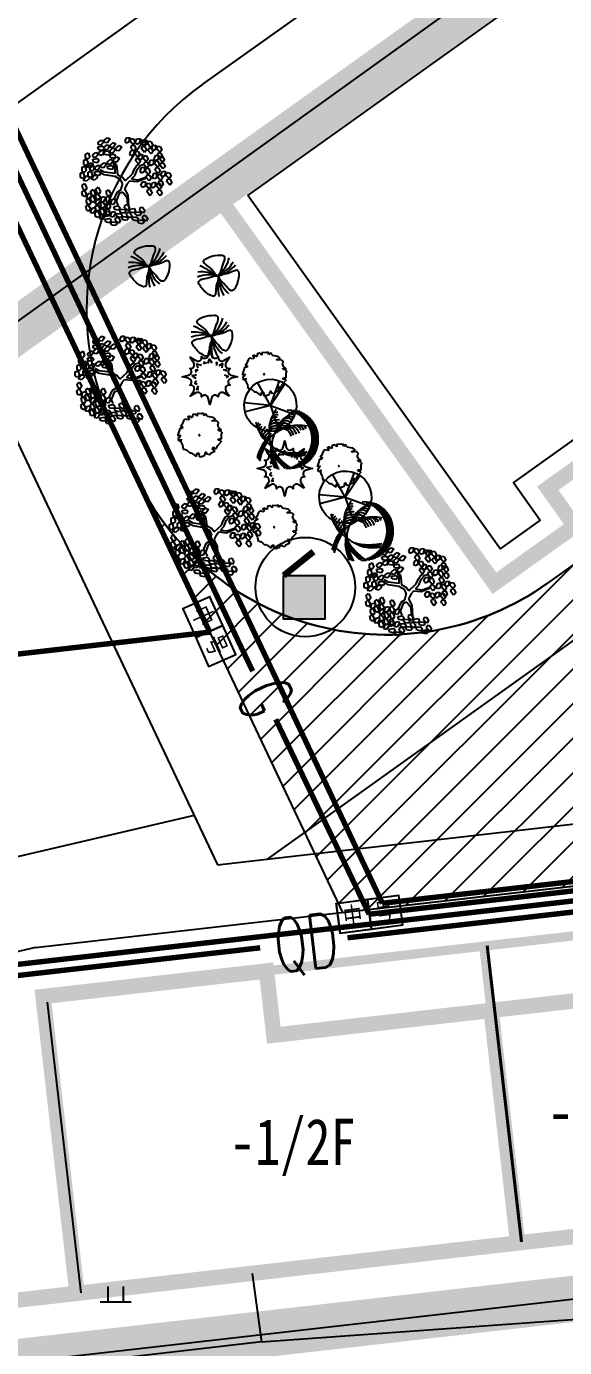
# Model space of a CAD drawing. Extents: x -809667 to 586099, y 3084146 to 3634412.
# Drawn here: x 381308.44 to 381325.92, y 3087139.26 to 3087182.15 of the extents above; entities that cross this region are included whole.
import ezdxf
from ezdxf.enums import TextEntityAlignment as Align

# ---------------------------------------------------------------- set-up
doc = ezdxf.new("R2010")
doc.units = 0
doc.header["$LTSCALE"] = 0.5
doc.linetypes.add('CONTINOUS', pattern=[0])
doc.layers.get('0').update_dxf_attribs({"linetype": 'CONTINUOUS'})
for name, color, linetype in [('A-S-TREE', 95, 'CONTINUOUS'), ('DIM-照明', 3, 'CONTINUOUS'), ('E-DIM-DQ', 7, 'CONTINUOUS'), ('E-SIG_TEXT', 7, 'CONTINUOUS'), ('JZD', 7, 'CONTINUOUS'), ('TREE', 3, 'CONTINUOUS'), ('WIRE-动力', 2, 'CONTINUOUS'), ('WIRE-照明', 1, 'CONTINUOUS'), ('WIRE-通讯', 4, 'CONTINUOUS'), ('乔木', 84, 'CONTINUOUS'), ('文字', 7, 'CONTINUOUS'), ('树木', 94, 'CONTINUOUS')]:
    doc.layers.add(name, color=color, linetype=linetype)
doc.styles.add('-宋体', font='', dxfattribs={"width": 0.6})
doc.styles.add('_TEL_DIM', font='SIMPLEX', dxfattribs={"width": 0.8, "height": 3.5, "bigfont": 'HZTXT'})
doc.styles.add('HZ', font='', dxfattribs={"width": 0.8})
doc.styles.get('-宋体').set_extended_font_data('NSimSun')
doc.styles.get('HZ').set_extended_font_data('NSimSun')

# ---------------------------------------------------------------- blocks, each defined once
blk = doc.blocks.new('gc119')
at = {"color": 0}
for p, q in [((-0.5, 1), (-0.5, 0)), ((0.5, 1), (0.5, 0)), ((-1, 0), (1, 0))]:
    blk.add_line(p, q, dxfattribs=at)
blk = doc.blocks.new('幌伞枫')
at = {"layer": '乔木', "color": 0}
for p, q in [((-677, 937), (-604, 995)), ((-604, 995), (-531, 966)), ((-531, 995), (-450, 1054)), ((-523, 937), (-531, 995)), ((-450, 1054), (-384, 1025)), ((-384, 1025), (-450, 929)), ((-9, 966), (27, 1054)), ((27, 1054), (101, 1061)), ((101, 1061), (86, 944)), ((123, 966), (145, 1032)), ((145, 1032), (203, 1025)), ((203, 1025), (247, 937)), ((247, 937), (284, 1025)), ((284, 1025), (365, 1032)), ((365, 1032), (350, 915)), ((380, 937), (409, 1003)), ((409, 1003), (468, 995)), ((460, 988), (534, 995)), ((468, 995), (504, 900)), ((534, 995), (519, 878)), ((-993, 643), (-927, 680)), ((-927, 680), (-890, 570)), ((-810, 628), (-736, 687)), ((-736, 687), (-663, 658)), ((-685, 826), (-567, 841)), ((-663, 753), (-685, 826)), ((-670, 878), (-677, 937)), ((-604, 870), (-670, 878)), ((-567, 738), (-663, 753)), ((-663, 687), (-582, 746)), ((-655, 628), (-663, 687)), ((-531, 966), (-604, 870)), ((-582, 746), (-516, 716)), ((-516, 716), (-582, 614)), ((-567, 841), (-531, 782)), ((-531, 782), (-567, 738)), ((-545, 709), (-428, 724)), ((-523, 636), (-545, 709)), ((-531, 819), (-457, 878)), ((-523, 760), (-531, 819)), ((-450, 929), (-523, 937)), ((-457, 746), (-523, 760)), ((-457, 878), (-391, 848)), ((-391, 848), (-457, 746)), ((-428, 724), (-384, 665)), ((-384, 665), (-421, 621)), ((-384, 870), (-303, 937)), ((-377, 819), (-384, 870)), ((-384, 738), (-310, 804)), ((-377, 680), (-384, 738)), ((-310, 804), (-377, 819)), ((-310, 672), (-377, 680)), ((-237, 900), (-310, 804)), ((-310, 804), (-237, 768)), ((-237, 768), (-310, 672)), ((-303, 937), (-237, 900)), ((-237, 797), (-156, 863)), ((-230, 738), (-237, 797)), ((-156, 731), (-230, 738)), ((-156, 863), (-90, 826)), ((-90, 826), (-156, 731)), ((20, 915), (-9, 966)), ((86, 944), (20, 915)), ((108, 650), (145, 738)), ((196, 878), (123, 966)), ((137, 804), (167, 870)), ((211, 716), (137, 804)), ((145, 738), (218, 746)), ((167, 870), (225, 863)), ((247, 937), (196, 878)), ((218, 746), (203, 628)), ((262, 775), (211, 716)), ((225, 863), (262, 775)), ((240, 650), (262, 716)), ((284, 885), (247, 937)), ((262, 716), (321, 709)), ((350, 915), (284, 885)), ((321, 709), (365, 621)), ((460, 848), (380, 937)), ((402, 775), (424, 841)), ((475, 687), (402, 775)), ((424, 900), (460, 988)), ((453, 848), (424, 900)), ((424, 841), (482, 834)), ((519, 878), (453, 848)), ((504, 900), (460, 848)), ((526, 746), (475, 687)), ((482, 834), (526, 746)), ((556, 900), (578, 966)), ((629, 812), (556, 900)), ((570, 738), (600, 804)), ((644, 650), (570, 738)), ((578, 966), (636, 959)), ((600, 804), (658, 797)), ((681, 870), (629, 812)), ((636, 959), (681, 870)), ((695, 709), (644, 650)), ((651, 775), (688, 863)), ((681, 724), (651, 775)), ((658, 797), (695, 709)), ((747, 753), (681, 724)), ((688, 863), (761, 870)), ((761, 870), (747, 753)), ((783, 775), (805, 841)), ((857, 687), (783, 775)), ((798, 614), (827, 680)), ((805, 841), (864, 834)), ((827, 680), (886, 672)), ((908, 746), (857, 687)), ((864, 834), (908, 746)), ((886, 672), (923, 584)), ((-1081, 320), (-1015, 357)), ((-1037, 489), (-971, 525)), ((-1037, 393), (-1037, 489)), ((-986, 364), (-1037, 393)), ((-1015, 357), (-978, 239)), ((-993, 548), (-993, 643)), ((-942, 518), (-993, 548)), ((-934, 408), (-986, 364)), ((-971, 525), (-934, 408)), ((-956, 320), (-898, 423)), ((-890, 570), (-942, 518)), ((-898, 423), (-824, 423)), ((-883, 349), (-817, 386)), ((-810, 364), (-883, 291)), ((-883, 247), (-883, 349)), ((-824, 423), (-810, 364)), ((-817, 518), (-699, 533)), ((-795, 445), (-817, 518)), ((-817, 386), (-780, 269)), ((-802, 570), (-810, 628)), ((-736, 562), (-802, 570)), ((-699, 430), (-795, 445)), ((-758, 313), (-685, 371)), ((-663, 658), (-736, 562)), ((-699, 533), (-663, 474)), ((-663, 474), (-699, 430)), ((-685, 371), (-619, 342)), ((-619, 342), (-685, 247)), ((-582, 614), (-655, 628)), ((-611, 371), (-531, 430)), ((-604, 313), (-611, 371)), ((-465, 401), (-538, 305)), ((-531, 430), (-465, 401)), ((-421, 621), (-523, 636)), ((-457, 342), (-332, 364)), ((-428, 276), (-457, 342)), ((-443, 452), (-369, 518)), ((-435, 393), (-443, 452)), ((-369, 386), (-435, 393)), ((-391, 628), (-274, 643)), ((-369, 555), (-391, 628)), ((-274, 548), (-369, 555)), ((-369, 518), (-296, 481)), ((-296, 481), (-369, 386)), ((-332, 364), (-296, 305)), ((-257, 346), (-327, 441)), ((-222, 377), (-311, 462)), ((-296, 511), (-215, 577)), ((-288, 452), (-296, 511)), ((-215, 445), (-288, 452)), ((-274, 643), (-237, 592)), ((-237, 592), (-274, 548)), ((-252, 158), (-257, 346)), ((-206, 307), (-222, 377)), ((-215, 577), (-149, 540)), ((-149, 540), (-215, 445)), ((137, 599), (108, 650)), ((203, 628), (137, 599)), ((225, 276), (277, 357)), ((313, 562), (240, 650)), ((255, 489), (284, 555)), ((328, 401), (255, 489)), ((277, 357), (336, 393)), ((284, 555), (336, 548)), ((291, 261), (372, 364)), ((306, 540), (350, 636)), ((343, 496), (306, 540)), ((365, 621), (313, 562)), ((380, 459), (328, 401)), ((336, 548), (380, 459)), ((336, 393), (344, 419)), ((409, 518), (343, 496)), ((350, 636), (424, 636)), ((372, 364), (468, 393)), ((424, 636), (409, 518)), ((446, 548), (468, 606)), ((519, 452), (446, 548)), ((460, 386), (490, 452)), ((534, 291), (460, 386)), ((468, 606), (526, 599)), ((490, 452), (541, 445)), ((570, 511), (519, 452)), ((526, 599), (570, 511)), ((585, 349), (534, 291)), ((541, 445), (585, 349)), ((592, 408), (629, 496)), ((629, 357), (592, 408)), ((629, 496), (710, 503)), ((695, 386), (629, 357)), ((710, 503), (695, 386)), ((717, 525), (754, 614)), ((747, 481), (717, 525)), ((725, 408), (754, 474)), ((798, 320), (725, 408)), ((813, 503), (747, 481)), ((754, 614), (827, 621)), ((754, 474), (813, 467)), ((871, 525), (798, 614)), ((849, 371), (798, 320)), ((827, 621), (813, 503)), ((813, 467), (849, 371)), ((849, 525), (871, 592)), ((923, 437), (849, 525)), ((864, 364), (893, 430)), ((937, 276), (864, 364)), ((871, 592), (930, 584)), ((923, 584), (871, 525)), ((893, 430), (952, 423)), ((974, 496), (923, 437)), ((930, 584), (974, 496)), ((989, 335), (937, 276)), ((952, 423), (989, 335)), ((-1125, 166), (-1059, 195)), ((-1125, 63), (-1125, 166)), ((-1074, 34), (-1125, 63)), ((-1081, 217), (-1081, 320)), ((-1030, 188), (-1081, 217)), ((-1022, 85), (-1074, 34)), ((-1059, 195), (-1022, 85)), ((-1044, -10), (-986, 92)), ((-978, 239), (-1030, 188)), ((-986, 92), (-912, 92)), ((-898, 34), (-971, -32)), ((-883, 291), (-956, 320)), ((-927, 195), (-861, 225)), ((-927, 92), (-927, 195)), ((-876, 63), (-927, 92)), ((-912, 92), (-898, 34)), ((-832, 217), (-883, 247)), ((-824, 114), (-876, 63)), ((-861, 225), (-824, 114)), ((-846, 19), (-788, 122)), ((-773, -3), (-846, 19)), ((-780, 269), (-832, 217)), ((-788, 122), (-714, 122)), ((-773, 203), (-655, 217)), ((-751, 129), (-773, 203)), ((-699, 63), (-773, -3)), ((-751, 254), (-758, 313)), ((-685, 247), (-751, 254)), ((-648, 114), (-751, 129)), ((-714, 122), (-699, 63)), ((-655, 217), (-611, 158)), ((-611, 158), (-648, 114)), ((-531, 129), (-641, 203)), ((-531, 195), (-633, 254)), ((-538, 305), (-604, 313)), ((-252, 158), (-531, 195)), ((-259, 85), (-531, 129)), ((-332, 261), (-428, 276)), ((-296, 305), (-332, 261)), ((-112, 4), (-259, 85)), ((-188, 124), (-206, 307)), ((-76, 63), (-188, 124)), ((-76, -84), (-112, 4)), ((-9, -18), (-76, 63)), ((-9, -18), (174, 151)), ((152, 26), (240, 122)), ((152, 26), (318, 4)), ((174, 151), (225, 276)), ((240, 122), (291, 261)), ((295, -42), (527, 53)), ((318, 4), (524, 78)), ((365, 225), (402, 313)), ((402, 173), (365, 225)), ((402, 313), (482, 320)), ((468, 203), (402, 173)), ((482, 320), (468, 203)), ((497, 225), (526, 291)), ((570, 136), (497, 225)), ((519, 63), (541, 129)), ((592, -25), (519, 63)), ((526, 291), (585, 283)), ((541, 129), (600, 122)), ((622, 188), (570, 136)), ((585, 283), (622, 188)), ((644, 34), (592, -25)), ((600, 122), (644, 34)), ((673, 70), (710, 166)), ((703, 26), (673, 70)), ((769, 48), (703, 26)), ((710, 166), (783, 166)), ((747, 247), (769, 313)), ((820, 158), (747, 247)), ((769, 313), (827, 305)), ((783, 166), (769, 48)), ((805, 78), (827, 144)), ((879, -18), (805, 78)), ((871, 217), (820, 158)), ((827, 305), (871, 217)), ((827, 144), (886, 136)), ((879, 122), (923, 210)), ((915, 78), (879, 122)), ((930, 41), (879, -18)), ((886, 136), (930, 41)), ((981, 100), (915, 78)), ((923, 210), (996, 217)), ((996, 217), (981, 100)), ((1011, 122), (1040, 188)), ((1092, 34), (1011, 122)), ((1033, -40), (1055, 26)), ((1040, 188), (1099, 180)), ((1055, 26), (1114, 19)), ((1143, 92), (1092, 34)), ((1099, 180), (1143, 92)), ((1114, 19), (1158, -69)), ((-1089, -304), (-1030, -253)), ((-1067, -399), (-1089, -304)), ((-1081, -142), (-1022, -91)), ((-1052, -238), (-1081, -142)), ((-1000, -253), (-1052, -238)), ((-971, -32), (-1044, -10)), ((-1030, -253), (-971, -355)), ((-1022, -91), (-964, -194)), ((-964, -194), (-1000, -253)), ((-934, -341), (-868, -326)), ((-868, -326), (-839, -377)), ((-861, -282), (-802, -238)), ((-839, -385), (-861, -282)), ((-802, -238), (-744, -341)), ((-736, -231), (-677, -179)), ((-707, -326), (-736, -231)), ((-655, -348), (-707, -326)), ((-677, -179), (-619, -289)), ((-619, -289), (-655, -348)), ((-479, -289), (-421, -245)), ((-457, -385), (-479, -289)), ((-421, -245), (-362, -348)), ((-215, -311), (-285, -477)), ((-120, -253), (-215, -311)), ((-61, -304), (-156, -341)), ((-76, -84), (-120, -253)), ((-61, -304), (38, -431)), ((42, -98), (-20, -221)), ((-20, -221), (62, -380)), ((-9, -18), (-9, -18)), ((-9, -18), (-9, -18)), ((-9, -18), (-9, -18)), ((-9, -18), (-9, -18)), ((-9, -18), (-9, -18)), ((-9, -18), (-9, -18)), ((-9, -18), (-9, -18)), ((-9, -18), (-9, -18)), ((-9, -18), (-9, -18)), ((-9, -18), (-9, -18)), ((-9, -18), (-9, -18)), ((-9, -18), (-9, -18)), ((-9, -18), (-9, -18)), ((-9, -18), (-9, -18)), ((-9, -18), (-9, -18)), ((-9, -18), (-9, -18)), ((-9, -18), (-9, -18)), ((-9, -18), (-9, -18)), ((-9, -18), (-9, -18)), ((-9, -18), (-9, -18)), ((-9, -18), (-9, -18)), ((-9, -18), (-9, -18)), ((-9, -18), (-9, -18)), ((-9, -18), (-9, -18)), ((-9, -18), (-9, -18)), ((-9, -18), (-9, -18)), ((-9, -18), (-9, -18)), ((-9, -18), (-9, -18)), ((-9, -18), (-9, -18)), ((-9, -18), (-9, -18)), ((-9, -18), (-9, -18)), ((-9, -18), (-9, -18)), ((-9, -18), (-9, -18)), ((-9, -18), (-9, -18)), ((-9, -18), (-9, -18)), ((-9, -18), (-9, -18)), ((-9, -18), (-9, -18)), ((-9, -18), (-9, -18)), ((-9, -18), (-9, -18)), ((-9, -18), (-9, -18)), ((42, -98), (109, -22)), ((109, -22), (295, -42)), ((387, -142), (424, -47)), ((424, -187), (387, -142)), ((424, -47), (504, -47)), ((490, -165), (424, -187)), ((504, -47), (490, -165)), ((519, -135), (548, -76)), ((592, -231), (519, -135)), ((541, -297), (563, -231)), ((614, -392), (541, -297)), ((548, -76), (607, -84)), ((563, -231), (622, -238)), ((644, -172), (592, -231)), ((607, -84), (644, -172)), ((622, -238), (666, -333)), ((644, -150), (681, -62)), ((673, -201), (644, -150)), ((739, -172), (673, -201)), ((681, -62), (754, -54)), ((754, -54), (739, -172)), ((776, -150), (805, -84)), ((849, -238), (776, -150)), ((791, -311), (820, -245)), ((871, -399), (791, -311)), ((805, -84), (857, -91)), ((820, -84), (849, -18)), ((893, -172), (820, -84)), ((820, -245), (879, -253)), ((849, -18), (908, -25)), ((901, -187), (849, -238)), ((857, -91), (901, -187)), ((879, -253), (915, -341)), ((945, -120), (893, -172)), ((908, -25), (945, -120)), ((1106, -128), (1033, -40)), ((1158, -69), (1106, -128)), ((-1008, -414), (-1067, -399)), ((-971, -355), (-1008, -414)), ((-986, -664), (-927, -620)), ((-978, -502), (-920, -458)), ((-956, -598), (-978, -502)), ((-971, -451), (-934, -341)), ((-898, -465), (-971, -451)), ((-898, -620), (-956, -598)), ((-927, -620), (-868, -722)), ((-920, -458), (-861, -561)), ((-839, -377), (-898, -465)), ((-861, -561), (-898, -620)), ((-876, -443), (-817, -399)), ((-846, -539), (-876, -443)), ((-795, -561), (-846, -539)), ((-780, -399), (-839, -385)), ((-817, -399), (-758, -502)), ((-758, -502), (-795, -561)), ((-744, -341), (-780, -399)), ((-751, -598), (-714, -480)), ((-677, -605), (-751, -598)), ((-751, -664), (-692, -620)), ((-744, -392), (-685, -341)), ((-722, -487), (-744, -392)), ((-663, -502), (-722, -487)), ((-714, -480), (-648, -465)), ((-692, -620), (-633, -722)), ((-685, -341), (-626, -443)), ((-626, -524), (-677, -605)), ((-626, -443), (-663, -502)), ((-648, -465), (-626, -524)), ((-626, -539), (-589, -429)), ((-553, -554), (-626, -539)), ((-626, -590), (-567, -546)), ((-597, -693), (-626, -590)), ((-589, -429), (-523, -414)), ((-567, -546), (-509, -649)), ((-494, -465), (-553, -554)), ((-509, -649), (-545, -708)), ((-523, -414), (-494, -465)), ((-487, -451), (-428, -399)), ((-465, -546), (-487, -451)), ((-487, -605), (-428, -554)), ((-457, -700), (-487, -605)), ((-413, -568), (-465, -546)), ((-399, -407), (-457, -385)), ((-428, -399), (-369, -510)), ((-428, -554), (-369, -664)), ((-369, -510), (-413, -568)), ((-362, -348), (-399, -407)), ((-369, -598), (-332, -487)), ((-296, -612), (-369, -598)), ((-332, -487), (-266, -473)), ((-244, -524), (-296, -612)), ((-288, -664), (-171, -649)), ((-266, -473), (-244, -524)), ((-156, -341), (-230, -532)), ((-230, -532), (-186, -627)), ((-171, -649), (-127, -708)), ((-24, -686), (-9, -620)), ((-9, -620), (49, -612)), ((38, -431), (49, -612)), ((49, -612), (101, -700)), ((62, -380), (79, -664)), ((666, -333), (614, -392)), ((915, -341), (871, -399)), ((-964, -759), (-986, -664)), ((-912, -781), (-964, -759)), ((-868, -722), (-912, -781)), ((-868, -818), (-832, -700)), ((-795, -825), (-868, -818)), ((-832, -700), (-766, -686)), ((-744, -744), (-795, -825)), ((-766, -686), (-744, -744)), ((-766, -825), (-699, -774)), ((-736, -921), (-766, -825)), ((-729, -759), (-751, -664)), ((-685, -935), (-736, -921)), ((-670, -781), (-729, -759)), ((-699, -774), (-641, -884)), ((-641, -884), (-685, -935)), ((-633, -722), (-670, -781)), ((-641, -972), (-604, -862)), ((-567, -987), (-641, -972)), ((-633, -752), (-575, -708)), ((-611, -847), (-633, -752)), ((-553, -869), (-611, -847)), ((-604, -862), (-538, -847)), ((-545, -708), (-597, -693)), ((-575, -708), (-516, -810)), ((-516, -899), (-567, -987)), ((-516, -810), (-553, -869)), ((-538, -847), (-516, -899)), ((-516, -906), (-479, -788)), ((-443, -913), (-516, -906)), ((-509, -979), (-391, -965)), ((-487, -1053), (-509, -979)), ((-494, -766), (-435, -715)), ((-472, -862), (-494, -766)), ((-479, -788), (-413, -781)), ((-413, -877), (-472, -862)), ((-406, -722), (-457, -700)), ((-384, -832), (-443, -913)), ((-435, -715), (-377, -818)), ((-413, -781), (-384, -832)), ((-377, -818), (-413, -877)), ((-369, -664), (-406, -722)), ((-391, -965), (-354, -1023)), ((-377, -913), (-340, -803)), ((-303, -928), (-377, -913)), ((-340, -803), (-274, -788)), ((-244, -840), (-303, -928)), ((-266, -737), (-288, -664)), ((-274, -788), (-244, -840)), ((-171, -752), (-266, -737)), ((-252, -1001), (-230, -935)), ((-230, -847), (-112, -840)), ((-208, -921), (-230, -847)), ((-230, -935), (-178, -928)), ((-112, -935), (-208, -921)), ((-178, -928), (-120, -1016)), ((-127, -708), (-171, -752)), ((-142, -737), (-24, -730)), ((-127, -810), (-142, -737)), ((-24, -832), (-127, -810)), ((-112, -840), (-76, -891)), ((-76, -891), (-112, -935)), ((-90, -921), (27, -913)), ((-68, -994), (-90, -921)), ((64, -766), (-24, -686)), ((-24, -730), (13, -788)), ((13, -788), (-24, -832)), ((27, -869), (42, -803)), ((115, -950), (27, -869)), ((27, -913), (71, -972)), ((71, -972), (27, -1016)), ((42, -803), (101, -803)), ((101, -700), (64, -766)), ((93, -730), (218, -715)), ((115, -803), (93, -730)), ((101, -803), (159, -884)), ((218, -818), (115, -803)), ((159, -884), (115, -950)), ((167, -928), (284, -921)), ((189, -1001), (167, -928)), ((218, -715), (255, -774)), ((255, -774), (218, -818)), ((240, -803), (358, -796)), ((262, -877), (240, -803)), ((358, -891), (262, -877)), ((284, -921), (328, -979)), ((328, -979), (284, -1023)), ((358, -752), (372, -686)), ((446, -832), (358, -752)), ((358, -796), (394, -847)), ((394, -847), (358, -891)), ((372, -686), (431, -678)), ((431, -678), (482, -766)), ((431, -950), (446, -884)), ((519, -1031), (431, -950)), ((482, -766), (446, -832)), ((446, -884), (504, -884)), ((504, -884), (556, -965)), ((556, -965), (519, -1031)), ((-391, -1067), (-487, -1053)), ((-354, -1023), (-391, -1067)), ((-362, -1053), (-244, -1045)), ((-347, -1126), (-362, -1053)), ((-244, -1141), (-347, -1126)), ((-164, -1082), (-252, -1001)), ((-244, -1045), (-208, -1097)), ((-208, -1097), (-244, -1141)), ((-120, -1016), (-164, -1082)), ((27, -1016), (-68, -994)), ((284, -1023), (189, -1001)), ((313, -1009), (431, -994)), ((328, -1082), (313, -1009)), ((431, -1097), (328, -1082)), ((431, -994), (468, -1053)), ((468, -1053), (431, -1097))]:
    blk.add_line(p, q, dxfattribs=at)
blk = doc.blocks.new('TREE1')
at = {"layer": 'A-S-TREE', "color": 0}
for p, q in [((-50, 23), (-3120, 2586)), ((-50, 23), (36, 4021)), ((-49, 22), (-3255, -2371)), ((-49, 23), (-2621, -3042)), ((-50, 23), (629, -3920)), ((-50, 23), (3590, -1636)), ((-50, 23), (3937, -304))]:
    blk.add_line(p, q, dxfattribs=at)
blk.add_ellipse((-50, 22), major_axis=(4000, 0), ratio=0.9999998, dxfattribs=at)
blk = doc.blocks.new('T-7')
at = {"layer": 'TREE', "color": 8, "ltscale": 200, "xscale": 0.4020618556701031, "yscale": 0.4020618556701031, "zscale": 0.4020618556701031, "rotation": 199.2879054791862}
blk.add_blockref('TREE1', (4, 110), dxfattribs=at)
blk = doc.blocks.new('*E54')
at = {"layer": 'TREE', "color": 0}
blk.add_ellipse((-2.37, 3.56), major_axis=(2.7, 1.39), ratio=1, start_param=0.518575, end_param=0.519414, dxfattribs=at)
blk = doc.blocks.new('A$C4C586FE1')
at = {"layer": 'TREE', "color": 0}
for p, q in [((1100, 2801), (873, 2660)), ((873, 2660), (885, 2449)), ((1294, 2743), (1193, 2819)), ((1261, 2599), (1294, 2743)), ((1389, 2617), (1261, 2599)), ((1418, 2836), (1389, 2617)), ((1787, 2660), (1418, 2836)), ((1875, 2686), (1787, 2660)), ((2108, 2532), (1875, 2686)), ((171, 1878), (16, 1628)), ((208, 2079), (171, 1878)), ((330, 2136), (208, 2079)), ((514, 2441), (288, 2276)), ((288, 2276), (288, 2250)), ((288, 2250), (484, 2157)), ((422, 2031), (330, 2136)), ((484, 2157), (422, 2031)), ((570, 2555), (514, 2441)), ((785, 2557), (585, 2566)), ((842, 2436), (785, 2557)), ((885, 2449), (842, 2436)), ((2261, 2516), (2108, 2532)), ((2273, 2551), (2261, 2516)), ((2411, 2297), (2336, 2500)), ((2434, 2275), (2411, 2297)), ((2565, 2086), (2434, 2275)), ((2577, 1905), (2565, 2086)), ((2688, 2051), (2577, 1905)), ((2666, 1735), (2772, 1843)), ((2724, 1646), (2666, 1735)), ((2799, 1744), (2724, 1646)), ((173, 1443), (0, 1425)), ((0, 1425), (27, 1279)), ((6, 1547), (198, 1550)), ((27, 1279), (67, 1102)), ((67, 988), (67, 1102)), ((67, 988), (157, 906)), ((157, 906), (291, 931)), ((198, 1550), (173, 1443)), ((291, 931), (335, 852)), ((2632, 1202), (2788, 1244)), ((2635, 1086), (2632, 1202)), ((2775, 1105), (2635, 1086)), ((2643, 702), (2702, 978)), ((2702, 978), (2775, 1105)), ((2788, 1244), (2821, 1629)), ((335, 852), (122, 842)), ((123, 841), (320, 727)), ((320, 727), (414, 564)), ((414, 564), (369, 464)), ((513, 326), (783, 402)), ((827, 368), (610, 253)), ((783, 402), (827, 368)), ((1176, 133), (821, 132)), ((1176, 133), (1302, 10)), ((1302, 10), (1413, 132)), ((1413, 132), (1432, 0)), ((1540, 5), (1587, 59)), ((1587, 59), (1859, 85)), ((1826, 254), (2000, 124)), ((1859, 85), (1826, 254)), ((2130, 415), (2352, 350)), ((2132, 192), (2130, 415)), ((2275, 501), (2371, 599)), ((2419, 413), (2275, 501)), ((2371, 599), (2563, 580))]:
    blk.add_line(p, q, dxfattribs=at)
at = {"layer": 'TREE', "color": 0, "extrusion": (0, 0, -1)}
for major_axis, start_param, end_param in [((1003, 1003), -1.011805, -0.945114), ((1003, 1003), -1.426629, -1.413216), ((1003, 1003), -0.139248, -0.081961), ((839, 1144), 0.475418, 0.633835), ((1003, 1003), 0.553886, 0.636541), ((1003, 1003), 4.017991, 4.075425), ((839, 1143), 3.200433, 3.340883), ((839, 1144), 2.942836, 3.115157), ((1003, 1003), 2.270337, 2.346427), ((1003, 1003), 1.829101, 1.934165), ((1003, 1003), 1.573401, 1.638153), ((1003, 1003), 1.314933, 1.417635)]:
    blk.add_ellipse((1418, 1418), major_axis=major_axis, ratio=1, start_param=start_param, end_param=end_param, dxfattribs=at)
at = {"layer": 'TREE', "color": 0, "linetype": 'Continuous'}
for start_param, end_param in [(0.01341, 3.155003), (3.155003, 6.296595)]:
    blk.add_ellipse((1466, 1447), major_axis=(19.2, 19.2), ratio=1, start_param=start_param, end_param=end_param, dxfattribs=at)
at = {"layer": 'TREE', "color": 8, "linetype": 'CONTINOUS', "extrusion": (0, 0, -1), "xscale": 467.4085850556439, "yscale": 467.4085850556439, "zscale": -467.4085850556439, "rotation": 278.9250190116231}
blk.add_blockref('*E54', (-2893, 66), dxfattribs=at)
blk = doc.blocks.new('红枫')
at = {"color": 0}
blk.add_lwpolyline([(1297, -1371), (924, -1143, 0.665495), (552, -1412, 0.665495), (98, -1485), (-4, -1910), (-107, -1485, 0.665495), (-561, -1412, 0.665495), (-933, -1143), (-1306, -1371), (-1078, -998, 0.665495), (-1348, -625, 0.665495), (-1420, -172), (-1845, -69), (-1420, 34, 0.665495), (-1348, 487, 0.665495), (-1078, 859), (-1306, 1233), (-933, 1005, 0.665495), (-561, 1274, 0.665495), (-107, 1347), (-4, 1772), (98, 1347, 0.665495), (552, 1274, 0.665495), (924, 1005), (1297, 1233), (1069, 859, 0.665495), (1339, 487, 0.665495), (1411, 34), (1836, -69), (1411, -172, 0.665495), (1339, -625, 0.665495), (1069, -998)], format="xyb", close=True, dxfattribs=at)
blk.add_lwpolyline([(1297, -1371), (924, -1143, 0.665495), (552, -1412, 0.665495), (98, -1485), (-4, -1910), (-107, -1485, 0.665495), (-561, -1412, 0.665495), (-933, -1143), (-1306, -1371), (-1078, -998, 0.665495), (-1348, -625, 0.665495), (-1420, -172), (-1845, -69), (-1420, 34, 0.665495), (-1348, 487, 0.665495), (-1078, 859), (-1306, 1233), (-933, 1005, 0.665495), (-561, 1274, 0.665495), (-107, 1347), (-4, 1772), (98, 1347, 0.665495), (552, 1274, 0.665495), (924, 1005), (1297, 1233), (1069, 859, 0.665495), (1339, 487, 0.665495), (1411, 34), (1836, -69), (1411, -172, 0.665495), (1339, -625, 0.665495), (1069, -998)], format="xyb", close=True, dxfattribs=at)
for points in [[(-231, 823), (-394, 901), (-417, 777)], [(-137, 808), (-20, 1111), (120, 855)], [(462, 676), (478, 886), (369, 808)], [(-885, 61), (-1188, -9), (-931, -172)], [(-783, 372), (-962, 364), (-908, 217)], [(-783, 497), (-869, 784), (-550, 714)], [(618, 676), (836, 808), (797, 528)], [(891, 411), (1085, 388), (1023, 271)], [(968, 69), (1218, -32), (1085, -141)], [(-892, -336), (-994, -484), (-846, -561)], [(-783, -678), (-892, -911), (-737, -896)]]:
    blk.add_lwpolyline(points, dxfattribs=at)
blk = doc.blocks.new('03')
at = {"layer": '树木', "color": 0}
for p, q in [((-0.794, 1.14), (-0.951, 0.823)), ((-0.728, 1.204), (-0.881, 0.896)), ((-0.67, 1.254), (-0.82, 0.951)), ((-0.616, 1.295), (-0.765, 0.994)), ((-0.566, 1.329), (-0.714, 1.031)), ((-0.518, 1.358), (-0.665, 1.062)), ((-0.472, 1.383), (-0.618, 1.088)), ((-0.428, 1.405), (-0.573, 1.111)), ((-0.385, 1.424), (-0.53, 1.131)), ((-0.343, 1.441), (-0.488, 1.149)), ((-0.303, 1.456), (-0.447, 1.164)), ((-0.263, 1.468), (-0.407, 1.178)), ((-0.224, 1.479), (-0.367, 1.189)), ((-0.186, 1.489), (-0.329, 1.199)), ((-0.148, 1.496), (-0.291, 1.208)), ((-0.112, 1.503), (-0.254, 1.215)), ((-0.076, 1.508), (-0.218, 1.221)), ((-0.197, 1.084), (-0.062, 1.101)), ((-0.04, 1.512), (-0.182, 1.225)), ((-0.005, 1.516), (-0.147, 1.229)), ((0.029, 1.518), (-0.112, 1.231)), ((0.063, 1.519), (-0.078, 1.232)), ((0.097, 1.519), (-0.045, 1.233)), ((0.13, 1.518), (-0.011, 1.232)), ((0.163, 1.516), (0.021, 1.231)), ((0.195, 1.513), (0.054, 1.229)), ((0.227, 1.51), (0.086, 1.225)), ((0.258, 1.506), (0.117, 1.221)), ((0.289, 1.501), (0.148, 1.217)), ((0.32, 1.495), (0.179, 1.211)), ((0.35, 1.488), (0.209, 1.205)), ((0.38, 1.481), (0.239, 1.198)), ((0.409, 1.473), (0.269, 1.19)), ((0.438, 1.464), (0.298, 1.182)), ((0.467, 1.455), (0.327, 1.173)), ((0.496, 1.445), (0.356, 1.163)), ((0.524, 1.434), (0.384, 1.152)), ((0.552, 1.423), (0.412, 1.141)), ((0.579, 1.411), (0.44, 1.129)), ((0.606, 1.398), (0.467, 1.117)), ((0.633, 1.384), (0.494, 1.104)), ((0.66, 1.37), (0.521, 1.09)), ((0.686, 1.355), (0.547, 1.075)), ((0.712, 1.34), (0.573, 1.06)), ((0.737, 1.324), (0.598, 1.044)), ((0.762, 1.307), (0.624, 1.028)), ((0.787, 1.289), (0.649, 1.01)), ((0.811, 1.271), (0.673, 0.992)), ((0.835, 1.252), (0.697, 0.974)), ((0.859, 1.233), (0.721, 0.954)), ((0.883, 1.212), (0.745, 0.934)), ((0.906, 1.191), (0.768, 0.913)), ((0.928, 1.169), (0.791, 0.892)), ((0.95, 1.146), (0.813, 0.869)), ((0.972, 1.123), (0.835, 0.846)), ((0.994, 1.098), (0.857, 0.822)), ((1.015, 1.073), (0.878, 0.797)), ((-0.875, 1.043), (-1.045, 0.699)), ((-0.86, 0.779), (-0.766, 0.877)), ((-0.825, 0.57), (-0.808, 0.625)), ((-0.808, 0.625), (-0.795, 0.668)), ((-0.795, 0.668), (-0.782, 0.7)), ((-0.782, 0.7), (-0.769, 0.724)), ((-0.772, 0.526), (-0.759, 0.569)), ((-0.769, 0.724), (-0.755, 0.744)), ((-0.759, 0.569), (-0.746, 0.601)), ((-0.755, 0.744), (-0.737, 0.761)), ((-0.746, 0.601), (-0.733, 0.625)), ((-0.737, 0.761), (-0.713, 0.779)), ((-0.733, 0.625), (-0.719, 0.645)), ((-0.719, 0.645), (-0.701, 0.662)), ((-0.713, 0.779), (-0.683, 0.8)), ((-0.701, 0.662), (-0.677, 0.68)), ((-0.677, 0.68), (-0.647, 0.701)), ((-0.658, 0.529), (-0.623, 0.567)), ((-0.623, 0.567), (-0.576, 0.612)), ((-0.576, 0.612), (-0.512, 0.669)), ((-0.509, 0.513), (-0.445, 0.57)), ((-0.388, 0.506), (-0.347, 0.553)), ((-0.378, 0.625), (-0.337, 0.672)), ((-0.347, 0.553), (-0.313, 0.589)), ((-0.337, 0.801), (-0.289, 0.833)), ((-0.337, 0.672), (-0.302, 0.707)), ((-0.313, 0.589), (-0.281, 0.615)), ((-0.302, 0.9), (-0.254, 0.932)), ((-0.302, 0.707), (-0.271, 0.733)), ((-0.289, 0.833), (-0.251, 0.857)), ((-0.281, 0.615), (-0.248, 0.632)), ((-0.271, 0.733), (-0.237, 0.751)), ((-0.254, 0.932), (-0.216, 0.957)), ((-0.251, 0.857), (-0.221, 0.874)), ((-0.248, 0.632), (-0.208, 0.644)), ((-0.237, 0.751), (-0.198, 0.763)), ((-0.221, 0.874), (-0.196, 0.885)), ((-0.216, 0.957), (-0.187, 0.974)), ((-0.208, 0.644), (-0.158, 0.651)), ((-0.198, 0.763), (-0.148, 0.77)), ((-0.196, 0.885), (-0.172, 0.891)), ((-0.187, 0.974), (-0.161, 0.985)), ((-0.172, 0.891), (-0.147, 0.893)), ((-0.169, 0.533), (-0.103, 0.538)), ((-0.161, 0.985), (-0.138, 0.991)), ((-0.158, 0.651), (-0.092, 0.656)), ((-0.148, 0.77), (-0.082, 0.775)), ((-0.147, 0.893), (-0.118, 0.892)), ((-0.138, 0.991), (-0.113, 0.992)), ((-0.118, 0.892), (-0.081, 0.889)), ((-0.113, 0.992), (-0.083, 0.991)), ((-0.103, 0.538), (-0.018, 0.542)), ((-0.092, 0.656), (-0.007, 0.66)), ((-0.083, 0.991), (-0.047, 0.988)), ((-0.082, 0.775), (0.003, 0.779)), ((1.035, 1.047), (0.899, 0.771)), ((1.055, 1.02), (0.919, 0.744)), ((1.075, 0.992), (0.939, 0.717)), ((1.094, 0.963), (0.958, 0.688)), ((1.112, 0.933), (0.977, 0.658)), ((1.13, 0.902), (0.995, 0.628)), ((1.148, 0.869), (1.012, 0.596)), ((1.165, 0.835), (1.029, 0.562)), ((1.181, 0.8), (1.046, 0.528)), ((1.196, 0.764), (1.061, 0.492)), ((1.211, 0.725), (1.076, 0.454)), ((1.224, 0.685), (1.09, 0.415)), ((1.237, 0.643), (1.103, 0.373)), ((1.248, 0.599), (1.115, 0.33)), ((1.259, 0.552), (1.126, 0.284)), ((-1.175, 0.191), (-1.137, 0.321)), ((-1.07, 0.184), (-1.066, 0.208)), ((-1.07, 0.157), (-1.07, 0.184)), ((-1.066, 0.123), (-1.07, 0.157)), ((-1.066, 0.208), (-1.058, 0.232)), ((-1.059, 0.078), (-1.066, 0.123)), ((-1.048, 0.021), (-1.059, 0.078)), ((-1.058, 0.232), (-1.045, 0.259)), ((-1.045, 0.259), (-1.028, 0.291)), ((-0.992, 0.113), (-0.988, 0.137)), ((-0.992, 0.086), (-0.992, 0.113)), ((-0.988, 0.052), (-0.992, 0.086)), ((-0.988, 0.137), (-0.98, 0.161)), ((-0.981, 0.007), (-0.988, 0.052)), ((-0.97, -0.05), (-0.981, 0.007)), ((-0.98, 0.161), (-0.967, 0.188)), ((-0.967, 0.188), (-0.95, 0.22)), ((-0.886, 0.022), (-0.881, 0.063)), ((-0.882, -0.016), (-0.886, 0.022)), ((-0.881, 0.063), (-0.867, 0.112)), ((-0.867, 0.112), (-0.846, 0.174)), ((-0.846, 0.174), (-0.816, 0.254)), ((-0.789, 0.471), (-0.772, 0.526)), ((-0.781, -0.035), (-0.776, 0.006)), ((-0.776, 0.006), (-0.763, 0.055)), ((-0.763, 0.055), (-0.741, 0.118)), ((-0.741, 0.118), (-0.711, 0.197)), ((-0.711, 0.308), (-0.708, 0.371)), ((-0.708, 0.371), (-0.704, 0.42)), ((-0.704, 0.42), (-0.696, 0.46)), ((-0.696, 0.46), (-0.681, 0.495)), ((-0.681, 0.495), (-0.658, 0.529)), ((-0.658, -0.001), (-0.636, 0.061)), ((-0.644, 0.21), (-0.642, 0.272)), ((-0.642, 0.272), (-0.637, 0.322)), ((-0.637, 0.322), (-0.629, 0.362)), ((-0.636, 0.061), (-0.606, 0.141)), ((-0.629, 0.362), (-0.615, 0.396)), ((-0.615, 0.396), (-0.591, 0.43)), ((-0.591, 0.43), (-0.557, 0.468)), ((-0.577, 0.111), (-0.575, 0.174)), ((-0.575, 0.174), (-0.571, 0.223)), ((-0.571, 0.223), (-0.563, 0.263)), ((-0.564, -0.042), (-0.542, 0.02)), ((-0.563, 0.263), (-0.548, 0.298)), ((-0.557, 0.468), (-0.509, 0.513)), ((-0.548, 0.298), (-0.525, 0.332)), ((-0.542, 0.02), (-0.512, 0.1)), ((-0.525, 0.332), (-0.49, 0.369)), ((-0.513, 0.031), (-0.511, 0.094)), ((-0.511, 0.094), (-0.507, 0.143)), ((-0.507, 0.143), (-0.498, 0.183)), ((-0.498, 0.183), (-0.484, 0.218)), ((-0.49, 0.369), (-0.442, 0.414)), ((-0.484, 0.218), (-0.46, 0.252)), ((-0.46, 0.252), (-0.426, 0.289)), ((-0.442, 0.414), (-0.379, 0.471)), ((-0.426, 0.289), (-0.378, 0.334)), ((-0.4, 0.285), (-0.358, 0.332)), ((-0.399, 0.387), (-0.358, 0.435)), ((-0.378, 0.334), (-0.314, 0.391)), ((-0.358, 0.435), (-0.323, 0.47)), ((-0.358, 0.332), (-0.324, 0.368)), ((-0.324, 0.368), (-0.292, 0.394)), ((-0.323, 0.47), (-0.292, 0.496)), ((-0.292, 0.496), (-0.259, 0.514)), ((-0.292, 0.394), (-0.259, 0.411)), ((-0.259, 0.514), (-0.219, 0.525)), ((-0.259, 0.411), (-0.219, 0.423)), ((-0.219, 0.525), (-0.169, 0.533)), ((-0.219, 0.423), (-0.169, 0.43)), ((-0.169, 0.43), (-0.104, 0.435)), ((-0.104, 0.435), (-0.018, 0.439)), ((1.267, 0.502), (1.135, 0.235)), ((1.256, 0.074), (1.135, -0.17)), ((1.274, 0.449), (1.143, 0.183)), ((1.273, 0.175), (1.147, -0.078)), ((1.279, 0.391), (1.149, 0.127)), ((1.282, 0.328), (1.152, 0.066)), ((1.28, 0.257), (1.152, -0.001)), ((-0.93, -0.537), (-0.942, -0.502)), ((-0.871, -0.055), (-0.882, -0.016)), ((-0.852, -0.1), (-0.871, -0.055)), ((-0.825, -0.157), (-0.852, -0.1)), ((-0.825, -0.529), (-0.837, -0.494)), ((-0.814, -0.556), (-0.825, -0.529)), ((-0.778, -0.072), (-0.781, -0.035)), ((-0.766, -0.112), (-0.778, -0.072)), ((-0.733, -0.449), (-0.77, -0.372)), ((-0.747, -0.157), (-0.766, -0.112)), ((-0.72, -0.214), (-0.747, -0.157)), ((-0.702, -0.507), (-0.733, -0.449)), ((-0.675, -0.55), (-0.702, -0.507)), ((-0.676, -0.091), (-0.671, -0.05)), ((-0.673, -0.129), (-0.676, -0.091)), ((-0.662, -0.168), (-0.673, -0.129)), ((-0.671, -0.05), (-0.658, -0.001)), ((-0.642, -0.214), (-0.662, -0.168)), ((-0.62, -0.411), (-0.658, -0.334)), ((-0.615, -0.27), (-0.642, -0.214)), ((-0.589, -0.469), (-0.62, -0.411)), ((-0.562, -0.512), (-0.589, -0.469)), ((-0.582, -0.132), (-0.577, -0.091)), ((-0.579, -0.17), (-0.582, -0.132)), ((-0.568, -0.209), (-0.579, -0.17)), ((-0.577, -0.091), (-0.564, -0.042)), ((-0.549, -0.255), (-0.568, -0.209)), ((-0.535, -0.543), (-0.562, -0.512)), ((-0.522, -0.311), (-0.549, -0.255)), ((-0.507, -0.373), (-0.545, -0.296)), ((-0.476, -0.431), (-0.507, -0.373)), ((-0.449, -0.474), (-0.476, -0.431)), ((-0.413, -0.332), (-0.451, -0.255)), ((-0.422, -0.505), (-0.449, -0.474)), ((-0.393, -0.529), (-0.422, -0.505)), ((-0.382, -0.39), (-0.413, -0.332)), ((-0.356, -0.547), (-0.393, -0.529)), ((-0.355, -0.433), (-0.382, -0.39)), ((-0.328, -0.465), (-0.355, -0.433)), ((-0.299, -0.488), (-0.328, -0.465)), ((-0.262, -0.506), (-0.299, -0.488)), ((-0.216, -0.524), (-0.262, -0.506)), ((-0.156, -0.542), (-0.216, -0.524)), ((1.213, -0.081), (1.117, -0.275)), ((-0.969, -0.678), (-1.039, -0.562)), ((-0.919, -0.564), (-0.93, -0.537)), ((-0.908, -0.586), (-0.919, -0.564)), ((-0.893, -0.606), (-0.908, -0.586)), ((-0.872, -0.624), (-0.893, -0.606)), ((-0.845, -0.645), (-0.872, -0.624)), ((-0.807, -0.67), (-0.845, -0.645)), ((-0.803, -0.578), (-0.814, -0.556)), ((-0.758, -0.701), (-0.807, -0.67)), ((-0.788, -0.597), (-0.803, -0.578)), ((-0.767, -0.616), (-0.788, -0.597)), ((-0.74, -0.637), (-0.767, -0.616)), ((-0.703, -0.661), (-0.74, -0.637)), ((-0.653, -0.692), (-0.703, -0.661)), ((-0.648, -0.582), (-0.675, -0.55)), ((-0.618, -0.605), (-0.648, -0.582)), ((-0.582, -0.623), (-0.618, -0.605)), ((-0.536, -0.64), (-0.582, -0.623)), ((-0.476, -0.659), (-0.536, -0.64)), ((-0.506, -0.567), (-0.535, -0.543)), ((-0.469, -0.585), (-0.506, -0.567)), ((-0.423, -0.602), (-0.469, -0.585)), ((-0.363, -0.621), (-0.423, -0.602)), ((-0.31, -0.564), (-0.356, -0.547)), ((-0.25, -0.583), (-0.31, -0.564))]:
    blk.add_line(p, q, dxfattribs=at)
for centre, radius, start, end in [((1.529, 0.053), 2.01, 145.484, 157.144), ((1.13, 1.067), 2.01, 184.5918, 196.2518), ((0.723, 0.392), 1.136, 157.144, 178.0247), ((-1.525, 1.295), 2.429, 336.1061, 341.9996), ((-1.695, 1.287), 2.564, 339.1884, 344.0494), ((-1.037, 1.127), 2.015, 333.2953, 346.1281), ((-1.695, 1.287), 2.564, 344.0494, 348.9103), ((-1.525, 1.295), 2.429, 341.9996, 346.9383), ((-0.949, 1.103), 1.865, 340.6014, 347.749), ((-0.615, 0.978), 1.543, 341.8041, 348.6651), ((0.455, 1.367), 2.01, 212.167, 223.827), ((0.29, 0.822), 1.136, 196.2518, 217.1325), ((1.471, 1.716), 2.616, 217.1325, 227.8465), ((2.203, 0.341), 2.616, 178.0247, 188.7387), ((-1.525, 1.295), 2.429, 320.6626, 328.3844), ((-1.695, 1.287), 2.564, 324.0702, 331.6293), ((-0.615, 0.978), 1.543, 310.3156, 321.697), ((-0.949, 1.103), 1.865, 321.6616, 330.5829), ((-0.255, 0.733), 1.141, 313.3698, 333.2953), ((-1.525, 1.295), 2.429, 328.3844, 336.1061), ((-1.695, 1.287), 2.564, 331.6293, 339.1884), ((-0.615, 0.978), 1.543, 321.697, 333.0784), ((-0.949, 1.103), 1.865, 330.5829, 340.6014), ((-0.615, 0.978), 1.543, 333.0784, 341.8041), ((-0.176, 0.762), 1.136, 223.827, 244.7077), ((0.457, 2.1), 2.616, 244.7077, 255.4217), ((2.109, 0.327), 2.521, 188.7387, 199.6532), ((1.426, 0.349), 1.865, 199.0237, 207.9449), ((1.834, 0.799), 2.429, 206.9459, 214.6677), ((1.894, 0.958), 2.564, 210.3535, 217.9126), ((1.177, 0.094), 1.543, 196.5989, 207.9803), ((1.407, 1.646), 2.521, 227.8465, 238.7609), ((-1.254, 1.817), 2.616, 291.7414, 302.4554), ((0.808, -0.138), 1.141, 199.6532, 219.5786), ((1.426, 0.349), 1.865, 207.9449, 216.8662), ((0.433, 2.009), 2.521, 255.4217, 266.3361), ((0.863, 1.233), 1.865, 238.1314, 247.0527), ((0.896, 1.839), 2.429, 246.0537, 253.7754), ((0.842, 2.001), 2.564, 249.4612, 257.0204), ((0.831, 0.877), 1.543, 235.7067, 247.0881), ((0.142, 1.391), 1.865, 265.7066, 274.6279), ((-0.11, 1.943), 2.429, 273.6289, 281.3506), ((-0.232, 2.062), 2.564, 277.0364, 284.5956), ((0.278, 1.061), 1.543, 263.2819, 274.6633), ((0.691, 0.465), 1.141, 238.7609, 258.6864), ((0.863, 1.233), 1.865, 247.0527, 255.974), ((-1.203, 1.737), 2.521, 302.4554, 313.3698), ((0.896, 1.839), 2.429, 253.7754, 261.4972), ((0.842, 2.001), 2.564, 257.0204, 264.5795), ((0.345, 0.631), 1.141, 266.3361, 286.2616), ((0.142, 1.391), 1.865, 274.6279, 283.5492), ((-0.949, 1.103), 1.865, 312.7403, 321.6616), ((-0.11, 1.943), 2.429, 281.3506, 289.0724), ((0.278, 1.061), 1.543, 274.6633, 286.0447), ((-0.232, 2.062), 2.564, 284.5956, 292.1547), ((0.142, 1.391), 1.865, 283.5492, 293.5677), ((0.1, 1.47), 2.015, 286.2616, 299.0944), ((-0.11, 1.943), 2.429, 289.0724, 294.9659), ((0.278, 1.061), 1.543, 286.0447, 294.7704), ((-0.232, 2.062), 2.564, 292.1547, 297.0157), ((0.142, 1.391), 1.865, 293.5677, 300.7153), ((-0.11, 1.943), 2.429, 294.9659, 299.9046), ((0.278, 1.061), 1.543, 294.7704, 301.6313), ((-0.232, 2.062), 2.564, 297.0157, 301.8766), ((-0.719, 1.316), 2.01, 259.2007, 270.8607), ((-0.706, 0.442), 1.136, 270.8607, 291.7414), ((1.177, 0.094), 1.543, 207.9803, 219.3617), ((1.834, 0.799), 2.429, 214.6677, 222.3894), ((1.894, 0.958), 2.564, 217.9126, 225.4718), ((1.483, 0.42), 2.015, 219.5786, 232.4114), ((1.426, 0.349), 1.865, 216.8662, 226.8847), ((1.177, 0.094), 1.543, 219.3617, 228.0874), ((1.834, 0.799), 2.429, 222.3894, 228.2829), ((1.894, 0.958), 2.564, 225.4718, 230.3327), ((1.177, 0.094), 1.543, 228.0874, 234.9484), ((1.426, 0.349), 1.865, 226.8847, 234.0323), ((1.834, 0.799), 2.429, 228.2829, 233.2216), ((0.831, 0.877), 1.543, 247.0881, 258.4695), ((1.894, 0.958), 2.564, 230.3327, 235.1936), ((0.863, 1.233), 1.865, 255.974, 265.9925), ((0.863, 1.323), 2.015, 258.6864, 271.5192), ((0.831, 0.877), 1.543, 258.4695, 267.1952), ((0.896, 1.839), 2.429, 261.4972, 267.3907), ((0.842, 2.001), 2.564, 264.5795, 269.4404), ((0.863, 1.233), 1.865, 265.9925, 273.1401), ((0.831, 0.877), 1.543, 267.1952, 274.0561), ((0.896, 1.839), 2.429, 267.3907, 272.3294), ((0.842, 2.001), 2.564, 269.4404, 274.3014)]:
    blk.add_arc(centre, radius, start, end, dxfattribs=at)
blk = doc.blocks.new('白玉兰')
at = {"color": 0}
for centre, radius, start, end in [((-713, 1844), 1941, 291.82137, 332.63459), ((-1261, 1665), 2054, 309.39345, 347.16547), ((-559, -2135), 2214, 76.70325, 111.40179), ((-1148, -2037), 2310, 61.625, 95.14911), ((-4729, -6984), 8429, 56.1879, 65.279), ((4371, -556), 4392, 172.1708, 190.66767), ((-478, 2077), 2115, 283.29933, 320.85284), ((2827, 107), 2821, 182.25436, 209.88683), ((2146, 475), 2185, 193.30629, 228.41072)]:
    blk.add_arc(centre, radius, start, end, dxfattribs=at)
for points in [[(-33, 16), (-233, 73), (-342, 562), (-1254, 922), (-425, 1375), (-33, 1392), (376, 1386), (477, 1091), (236, 716), (185, 277), (29, 67), (-7, 18)], [(36, -22), (99, -220), (-250, -580), (-51, -1540), (-885, -1095), (-1114, -777), (-1334, -432), (-1142, -186), (-697, -181), (-301, 17), (-41, 2), (21, -1)], [(8, 31), (155, 177), (635, 34), (1395, 653), (1385, -291), (1209, -641), (1004, -995), (697, -939), (487, -546), (129, -287), (22, -49), (-3, 7)]]:
    blk.add_open_spline(points, degree=3, knots=[0, 0, 0, 0, 621.989778, 1340.944545, 1869.007736, 2592.427455, 2798.699245, 2915.827596, 3435.261502, 4029.77129, 4212.300518, 4212.300518, 4212.300518, 4212.300518], dxfattribs=at)
blk = doc.blocks.new('A$C753C54BC')
at = {"layer": 'JZD'}
h = blk.add_hatch(color=0, dxfattribs=at)
h.dxf.hatch_style = 1
h.paths.add_polyline_path([(1.403, 3.061), (3.463, 3.061), (3.463, 0.891), (1.403, 0.891)])
at = {"layer": 'JZD', "color": 0, "const_width": 0.324}
blk.add_lwpolyline([(1.403, 3.061), (2.894, 4.258)], dxfattribs=at)
at = {"layer": 'JZD', "color": 0}
blk.add_lwpolyline([(1.403, 3.061), (3.463, 3.061), (3.463, 0.891), (1.403, 0.891)], close=True, dxfattribs=at)
blk.add_circle((2.485, 2.485), 2.485, dxfattribs=at)
blk = doc.blocks.new('123123')
at = {"layer": '文字'}
h = blk.add_hatch(dxfattribs=at)
h.set_pattern_fill('ANSI31', color=8, scale=0.5)
h.set_pattern_definition([(45, (-219.7935, 1567.0208), (-0.56126600757, 0.56126600757), [])])
edge = h.paths.add_edge_path()
edge.add_line((382035.813, 3087205.686), (382066.6, 3087209.203))
edge.add_arc((382065.579, 3087218.145), 9, 276.5175, 398.74)
edge.add_line((382072.599, 3087223.777), (382070.724, 3087226.114))
edge.add_arc((382063.704, 3087220.481), 9, 38.74, 125.533)
edge.add_line((382058.474, 3087227.806), (382042.474, 3087216.379))
edge.add_arc((382037.243, 3087223.703), 9, 205.3271, 305.533, ccw=False)
edge.add_line((382029.108, 3087219.853), (382035.813, 3087205.686))
edge = h.paths.add_edge_path(flags=16)
edge.add_line((382069.479, 3087221.274), (382067.604, 3087223.61))
edge.add_arc((382063.704, 3087220.481), 5, 38.74, 125.533)
edge.add_line((382060.798, 3087224.55), (382047.111, 3087214.776))
edge.add_arc((382048.274, 3087213.148), 2, 125.533, 276.5175)
edge.add_line((382048.501, 3087211.161), (382066.146, 3087213.177))
edge.add_arc((382065.579, 3087218.145), 5, 276.5175, 398.74)
at = {"layer": '文字', "color": 8}
for p, q in [((382031.278, 3087232.58), (382060.55, 3087253.486)), ((382033.494, 3087237.85), (382021.37, 3087229.191)), ((382058.474, 3087227.806), (382042.474, 3087216.379)), ((382059.636, 3087226.178), (382033.369, 3087207.419)), ((382029.108, 3087219.853), (382028.373, 3087221.406)), ((382031.761, 3087207.236), (382066.373, 3087211.19)), ((382025.852, 3087204.548), (382066.6, 3087209.203)), ((382074.455, 3087196.694, -859.056), (381949.796, 3087182.436, -859.056))]:
    blk.add_line(p, q, dxfattribs=at)
at = {"layer": '文字', "color": 8, "flags": 128}
for points, const_width in [([(381897.918, 3087296.929), (381904.377, 3087301.028), (382008.641, 3087376.039), (382070.921, 3087247.886), (382108.649, 3087200.591), (381980.343, 3087185.968), (381931.792, 3087180.434), (381911.441, 3087167.711), (381850.625, 3087264.985), (381870.975, 3087277.708), (381870.975, 3087277.708), (381870.975, 3087277.708), (381897.918, 3087296.929)], 0.5), ([(381931.792, 3087180.434), (381980.343, 3087185.968), (382108.649, 3087200.591), (382071.027, 3087247.753), (382065.011, 3087260.047), (382064.426, 3087258.545), (382064.739, 3087256.728), (382063.681, 3087253.595), (382061.204, 3087250.266), (381996.763, 3087204.245), (381993.858, 3087210.271), (381983.223, 3087202.884), (381974.113, 3087203.403), (381944.343, 3087198.423)], 1.5), ([(382040.512, 3087204.612), (382041.627, 3087194.992)], 0.1)]:
    blk.add_lwpolyline(points, dxfattribs=dict(at, const_width=const_width))
for points in [[(381991.809, 3087291.651), (382031.761, 3087207.236)], [(382029.108, 3087219.853), (382035.813, 3087205.686)], [(382026.229, 3087202.772), (382027.322, 3087193.335)]]:
    blk.add_lwpolyline(points, dxfattribs=at)
at = {"layer": '文字', "color": 8, "const_width": 0.5, "flags": 128}
for points in [[(382017.045, 3087218.74), (382064.328, 3087252.508), (382072.929, 3087240.464), (382081.027, 3087230.37), (382097.408, 3087209.847), (382093.722, 3087200.922), (382020.042, 3087192.505)], [(382031.623, 3087229.152), (382064.328, 3087252.508), (382072.59, 3087240.959), (382059.569, 3087231.66), (382060.441, 3087230.44), (382057.837, 3087228.58), (382056.965, 3087229.8), (382042.48, 3087219.456), (382043.352, 3087218.235), (382040.748, 3087216.375)], [(382027.196, 3087193.322), (382093.722, 3087200.922), (382097.408, 3087209.847), (382081.028, 3087230.37), (382075.087, 3087225.629), (382087.248, 3087210.394), (382086.137, 3087207.705), (382033.586, 3087201.701), (382033.348, 3087203.788), (382026.095, 3087202.959)], [(382040.64, 3087202.507), (382041.503, 3087194.956), (382093.722, 3087200.922), (382097.408, 3087209.847), (382081.027, 3087230.37), (382075.087, 3087225.629), (382087.248, 3087210.394), (382086.137, 3087207.705)]]:
    blk.add_lwpolyline(points, close=True, dxfattribs=at)
at = {"layer": '文字', "color": 8, "flags": 128}
blk.add_lwpolyline([(382032.739, 3087228.965), (382064.151, 3087251.399), (382071.474, 3087241.145), (382058.453, 3087231.846), (382059.325, 3087230.626), (382058.023, 3087229.696), (382057.151, 3087230.916), (382041.364, 3087219.642), (382042.236, 3087218.421), (382040.934, 3087217.491)], close=True, dxfattribs=at)
at = {"layer": '文字', "color": 8}
for points in [[(381997.992, 3087205.281), (382050.17, 3087242.769)], [(382033.189, 3087191.753), (382044.173, 3087192.537), (382075.11, 3087196.037), (382108.454, 3087199.787), (382096.673, 3087215.537), (382096.454, 3087215.787)], [(382032.883, 3087193.969), (382033.189, 3087191.753), (381950.194, 3087182.133), (381949.688, 3087183.491)]]:
    blk.add_lwpolyline(points, dxfattribs=at)
at = {"layer": '文字', "color": 8, "flags": 128}
for points in [[(382035.813, 3087205.686), (382066.6, 3087209.203, 0.590353), (382072.599, 3087223.777), (382070.724, 3087226.114, 0.397913), (382058.474, 3087227.806), (382042.474, 3087216.379, -0.467402), (382029.108, 3087219.853), (382035.813, 3087205.686)], [(382031.005, 3087208.833), (381991.657, 3087199.636, -0.026829), (381990.707, 3087199.467), (381951.993, 3087194.707)], [(382025.852, 3087204.548), (381992.34, 3087196.714, -0.026829), (381991.073, 3087196.489), (381952.359, 3087191.73)]]:
    blk.add_lwpolyline(points, format="xyb", dxfattribs=at)
at = {"layer": '文字', "color": 8, "const_width": 0.3}
for points in [[(382033.348, 3087203.788), (382082.6, 3087209.415, 0.589508), (382083.535, 3087211.679), (382073.446, 3087224.319), (382075.087, 3087225.629), (382087.248, 3087210.394), (382086.137, 3087207.705), (382033.586, 3087201.701)], [(382040.64, 3087202.507), (382040.402, 3087204.594), (382082.6, 3087209.415, 0.590827), (382083.535, 3087211.679), (382073.446, 3087224.319), (382075.087, 3087225.629), (382087.248, 3087210.394), (382086.137, 3087207.705)]]:
    blk.add_lwpolyline(points, format="xyb", close=True, dxfattribs=at)
at = {"layer": '文字', "color": 8}
for centre, start, end in [((382036.508, 3087225.256), 125.533, 205.3271), ((382037.243, 3087223.703), 205.3271, 305.533)]:
    blk.add_arc(centre, 9, start, end, dxfattribs=at)
for name, p, xscale, yscale, zscale in [('幌伞枫', (382028.768, 3087229.466), 0.0013, 0.0013, 0.0013), ('白玉兰', (382029.53, 3087226.655), 0.0004880798049271107, 0.0004880798049271107, 0.04880798235096967), ('白玉兰', (382031.777, 3087226.348), 0.0004880798049271107, 0.0004880798049271107, 0.04880798235096967), ('白玉兰', (382031.566, 3087224.395), 0.0004880798049271107, 0.0004880798049271107, 0.04880798235096967), ('幌伞枫', (382028.602, 3087223.021), 0.0013, 0.0013, 0.0013), ('红枫', (382031.512, 3087223.111), 0.000487636998295784, 0.000487636998295784, 0.04876370063039211), ('T-7', (382033.46, 3087222.092), 0.0005279999999329448, 0.0005279999999329448, 0.0005279999999329448), ('红枫', (382033.944, 3087220.132), 0.000487636998295784, 0.000487636998295784, 0.04876370063039211), ('T-7', (382035.893, 3087219.113), 0.0005279999999329448, 0.0005279999999329448, 0.0005279999999329448), ('幌伞枫', (382031.662, 3087218.067), 0.0013, 0.0013, 0.0013), ('A$C753C54BC', (382032.993, 3087214.633), 0.65, 0.65, 0.65), ('幌伞枫', (382037.986, 3087216.156), 0.0013, 0.0013, 0.0013)]:
    blk.add_blockref(name, p, dxfattribs=dict(at, xscale=xscale, yscale=yscale, zscale=zscale))
for name, p, xscale, yscale, zscale, rotation in [('A$C4C586FE1', (382034.118, 3087223.741), 0.0005, 0.0005, 0.0005, 169.6965101826048), ('03', (382033.831, 3087221.006), 0.8, 0.8, 0.8, 292.8030004997092), ('A$C4C586FE1', (382032.018, 3087221.759), 0.0005, 0.0005, 0.0005, 169.6965101826048), ('A$C4C586FE1', (382036.55, 3087220.762), 0.0005, 0.0005, 0.0005, 169.6965101826048), ('03', (382036.263, 3087218.027), 0.8, 0.8, 0.8, 292.8030004997092), ('A$C4C586FE1', (382034.45, 3087218.779), 0.0005, 0.0005, 0.0005, 169.6965101826048)]:
    blk.add_blockref(name, p, dxfattribs=dict(at, xscale=xscale, yscale=yscale, zscale=zscale, rotation=rotation))
at = {"layer": '文字', "color": 8, "xscale": 0.5, "yscale": 0.5}
blk.add_blockref('gc119', (382028.45, 3087193.046), dxfattribs=at)
at = {"layer": '文字', "color": 8, "style": 'HZ', "width": 0.8}
for s, p in [('-1/3F', (382044.531, 3087199.107)), ('-1/2F', (382034.203, 3087198.121))]:
    blk.add_text(s, height=1.5, dxfattribs=at).set_placement(p, align=Align.MIDDLE)
blk = doc.blocks.new('RQWE')
at = {"layer": 'E-DIM-DQ', "const_width": 0.075, "elevation": -0.017}
for points in [[(78.17, -95.5), (76.567, -95.5), (76.567, -97.004), (78.17, -97.004)], [(79.788, -95.5), (78.185, -95.5), (78.185, -97.004), (79.788, -97.004)]]:
    blk.add_lwpolyline(points, close=True, dxfattribs=at)
at = {"layer": 'E-SIG_TEXT', "color": 3}
for p, q in [((78.185, -95.5, -0.017), (76.582, -95.5, -0.017)), ((76.582, -95.5, -0.017), (76.582, -97.004, -0.017)), ((79.788, -95.5, -0.017), (78.185, -95.5, -0.017)), ((78.185, -95.5, -0.017), (78.185, -97.004, -0.017)), ((78.185, -97.004, -0.017), (78.185, -95.5, -0.017)), ((79.788, -97.004, -0.017), (79.788, -95.5, -0.017)), ((76.582, -97.004, -0.017), (78.185, -97.004, -0.017)), ((78.185, -97.004, -0.017), (79.788, -97.004, -0.017))]:
    blk.add_line(p, q, dxfattribs=at)
at = {"layer": 'E-SIG_TEXT', "color": 3, "style": '-宋体', "width": 0.8}
for s, p in [('中', (76.846, -96.664, -0.017)), ('号', (78.449, -96.664, -0.017))]:
    blk.add_text(s, height=0.9, rotation=360, dxfattribs=at).set_placement(p)

msp = doc.modelspace()

# ---------------------------------------------------------------- linework, layer by layer
at = {"layer": 'WIRE-动力', "linetype": 'Continuous', "const_width": 0.175}
for points in [[(381298.299, 3087222.919), (381289.258, 3087218.641), (381320.003, 3087153.68)], [(381334.404, 3087155.33), (381319.992, 3087153.684)]]:
    msp.add_lwpolyline(points, dxfattribs=at)
at = {"layer": 'WIRE-照明', "linetype": 'Continuous', "const_width": 0.175}
for points in [[(381299.207, 3087196.246), (381315.294, 3087162.255)], [(381315.294, 3087162.255), (381315.789, 3087161.221)], [(381316.538, 3087159.658), (381319.57, 3087153.33)], [(381333.982, 3087154.976), (381319.57, 3087153.33)], [(381318.868, 3087152.564), (381332.989, 3087154.177)], [(381307.913, 3087151.312), (381316.033, 3087152.24)]]:
    msp.add_lwpolyline(points, dxfattribs=at)
at = {"layer": 'WIRE-通讯', "linetype": 'Continuous', "const_width": 0.175}
for points in [[(381303.862, 3087184.745), (381314.396, 3087162.487)], [(381299.338, 3087160.767), (381314.396, 3087162.487)], [(381306.2, 3087151.477), (381333.525, 3087154.599)]]:
    msp.add_lwpolyline(points, dxfattribs=at)

# ---------------------------------------------------------------- block references
at = {"linetype": 'Continuous'}
for p, xscale, yscale, zscale, rotation in [((381350.211, 3087233.32, 0.011), 0.6399999999999998, 0.6399999999999998, 0.6399999999999998, 294.0757879666541), ((381261.913, 3087207.852, 0.011), 0.6399999999999999, 0.6399999999999999, 0.6399999999999999, 7.517267194531851)]:
    msp.add_blockref('RQWE', p, dxfattribs=dict(at, xscale=xscale, yscale=yscale, zscale=zscale, rotation=rotation))
at = {"layer": '文字'}
msp.add_blockref('123123', (-717.11, -52.3), dxfattribs=at)

# ---------------------------------------------------------------- texts
at = {"layer": 'DIM-照明', "linetype": 'Continuous', "style": '_TEL_DIM', "width": 0.64}
for s, rotation, p in [('G', 295.6012, (381315.202, 3087160.422)), ('QD', 6.5175, (381316.596, 3087151.424))]:
    msp.add_text(s, height=1.75, rotation=rotation, dxfattribs=at).set_placement(p)

doc.saveas('drawing.dxf')
